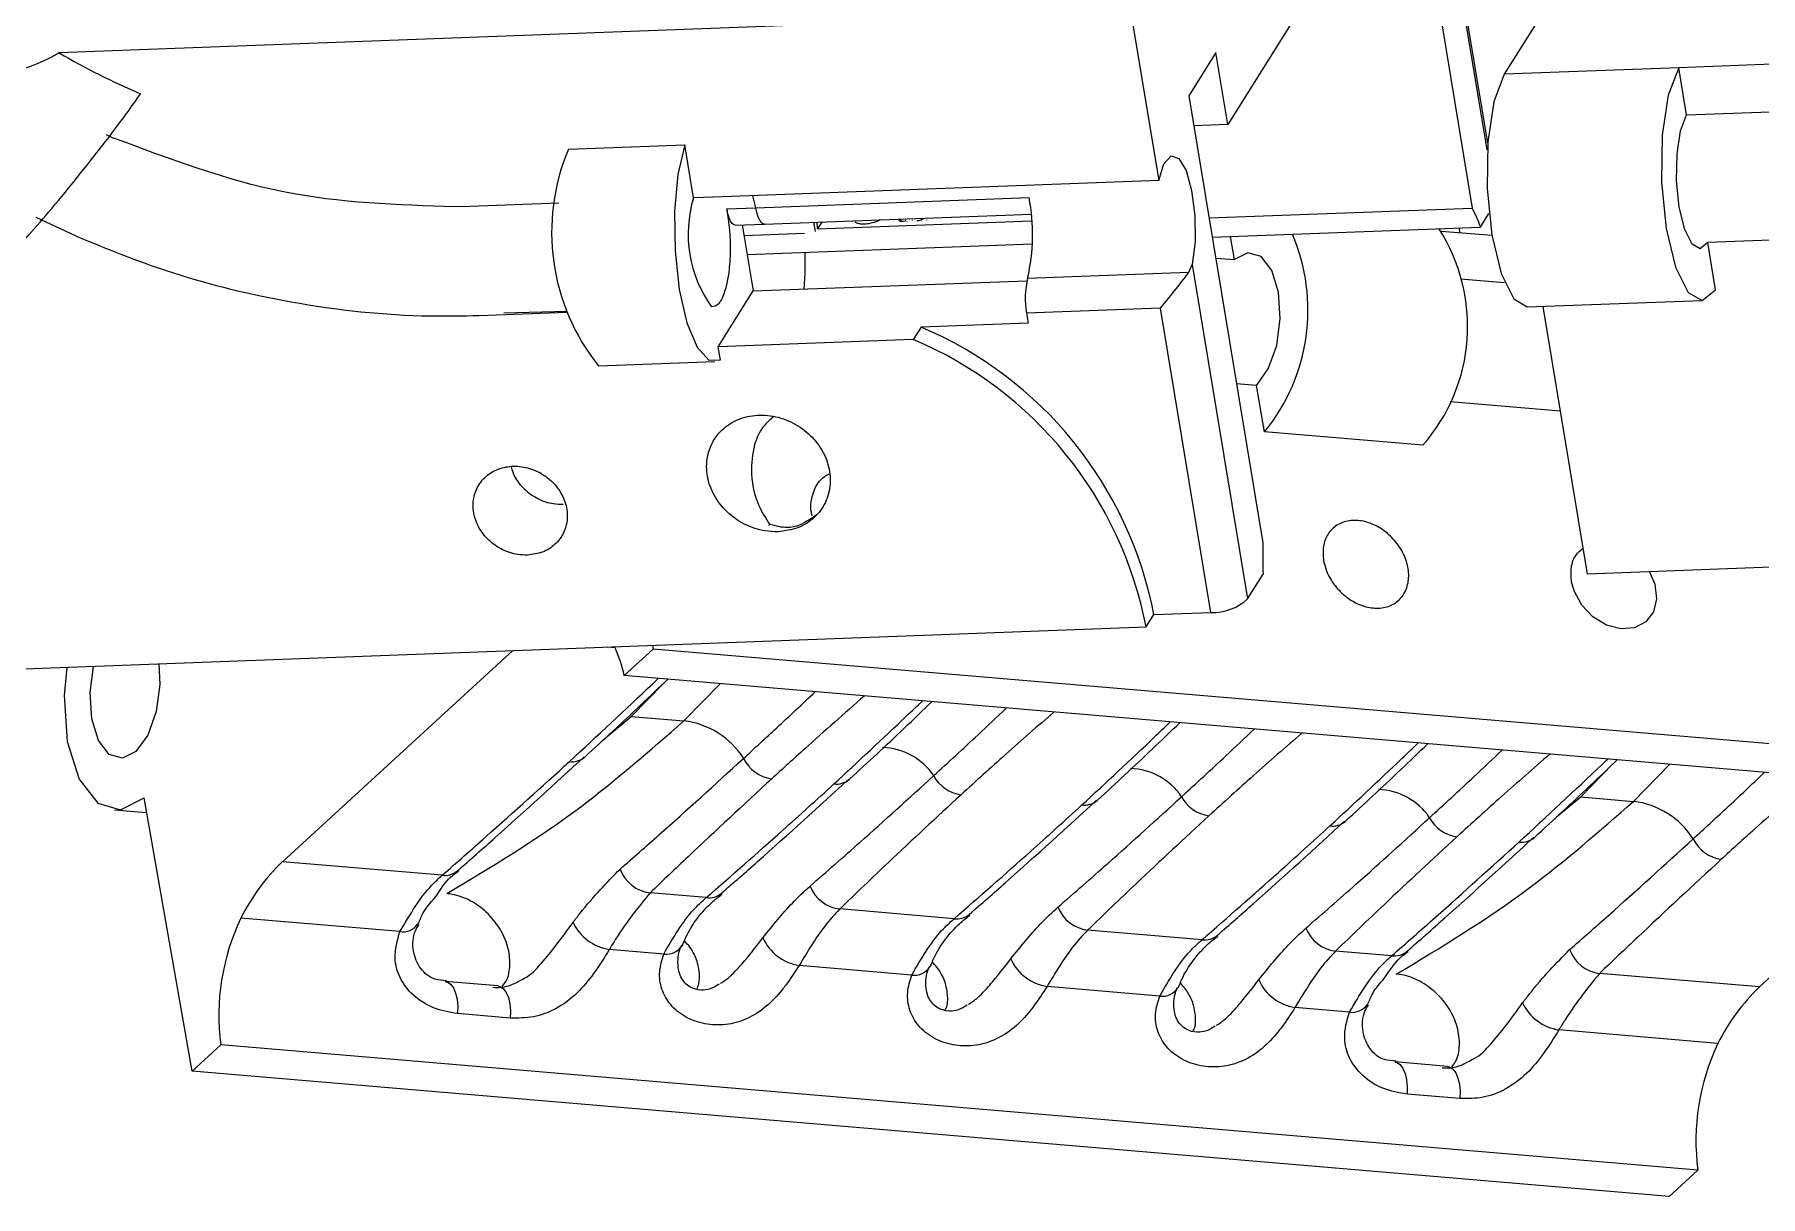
# Model space of a CAD drawing. Header units: millimetres. Extents: x -294 to 2792, y 5 to 1659.
# Drawn here: x 705.41 to 711.08, y 553.85 to 557.67 of the extents above; entities that cross this region are included whole.
import ezdxf

# ---------------------------------------------------------------- set-up
doc = ezdxf.new("R2010")
doc.units = ezdxf.units.MM
doc.layers.get('0').update_dxf_attribs({"lineweight": 18})

msp = doc.modelspace()

# ---------------------------------------------------------------- linework, layer by layer
at = {"color": 7, "linetype": 'Continuous', "lineweight": 25}
for p, q in [((709.8898, 558.5701), (710.1332, 557.1013)), ((710.8429, 558.5075), (710.2383, 557.5412)), ((709.8399, 558.1902), (709.3302, 557.3755)), ((710.1822, 557.2925), (710.0286, 558.2193)), ((710.1837, 557.3153), (710.0337, 558.22)), ((709.0113, 557.7431), (705.4901, 557.6112)), ((709.0113, 557.7431), (709.1027, 557.1919)), ((709.2909, 557.6128), (709.2016, 557.4702)), ((709.3302, 557.3755), (709.2909, 557.6128)), ((712.626, 557.6306), (710.8114, 557.5626)), ((710.8114, 557.5626), (710.2383, 557.5412)), ((710.8371, 557.4075), (710.8114, 557.5626)), ((709.2016, 557.4702), (709.445, 556.0014)), ((710.8371, 557.4075), (712.5787, 557.4728)), ((705.6443, 557.3428), (705.6691, 557.3316)), ((709.3302, 557.3755), (709.218, 557.3713)), ((707.1636, 557.295), (707.5456, 557.3093)), ((707.5746, 557.1347), (707.5456, 557.3093)), ((709.1027, 557.1919), (707.6701, 557.1382)), ((706.8105, 557.106), (706.7907, 557.1054)), ((706.8105, 557.106), (707.1323, 557.1181)), ((707.6701, 557.1382), (707.5746, 557.1347)), ((707.6836, 557.0986), (707.7791, 557.1021)), ((707.7791, 557.1021), (707.7698, 557.142)), ((707.7791, 557.1021), (708.6768, 557.1358)), ((709.2681, 557.0689), (710.1332, 557.1013)), ((705.4141, 557.0711), (705.5423, 557.0108)), ((707.7118, 557.045), (707.8073, 557.0486)), ((707.7344, 557.0458), (707.7703, 556.8289)), ((707.8073, 557.0486), (708.6846, 557.0814)), ((707.9685, 557.0546), (707.9736, 557.0239)), ((707.9781, 557.055), (707.9816, 557.0334)), ((707.9816, 557.0334), (708.6864, 557.0598)), ((707.9816, 557.0334), (707.9985, 557.0557)), ((708.1132, 557.0512), (708.106, 557.055)), ((708.1132, 557.0512), (708.1132, 557.0514)), ((708.1375, 557.0486), (708.1375, 557.0488)), ((708.1706, 557.0548), (708.1706, 557.0549)), ((708.2292, 557.0558), (708.2292, 557.056)), ((708.2332, 557.056), (708.2332, 557.0562)), ((708.2524, 557.0584), (708.2524, 557.0586)), ((708.2552, 557.0635), (708.2552, 557.0637)), ((708.2627, 557.057), (708.2626, 557.0571)), ((708.2704, 557.0578), (708.2627, 557.057)), ((708.2704, 557.0578), (708.2704, 557.058)), ((708.2715, 557.0596), (708.2714, 557.0598)), ((708.2764, 557.0577), (708.2764, 557.0579)), ((708.284, 557.0637), (708.2839, 557.0638)), ((708.2925, 557.0584), (708.2924, 557.0586)), ((708.2934, 557.0599), (708.2934, 557.0601)), ((708.2951, 557.0641), (708.2951, 557.0643)), ((708.299, 557.0586), (708.299, 557.0588)), ((708.3079, 557.059), (708.3079, 557.0592)), ((708.3208, 557.0612), (708.3207, 557.0614)), ((708.3283, 557.0661), (708.3283, 557.0663)), ((708.338, 557.0602), (708.338, 557.0604)), ((708.341, 557.062), (708.3411, 557.0629)), ((708.3411, 557.0631), (708.3411, 557.0629)), ((708.3423, 557.0606), (708.3423, 557.0604)), ((709.2786, 557.0061), (710.1597, 557.0391)), ((710.0928, 557.0195), (710.0899, 557.0365)), ((710.1597, 557.0391), (710.1874, 557.0835)), ((712.5945, 557.051), (710.9066, 556.9877)), ((707.74, 557.0117), (707.9389, 557.0191)), ((707.7504, 556.9488), (708.6877, 556.9839)), ((709.3516, 556.9319), (709.3382, 557.0083)), ((710.1973, 557.0107), (710.0304, 557.0248)), ((710.9324, 556.8326), (710.9066, 556.9877)), ((709.29, 556.9372), (709.3516, 556.9319)), ((708.6721, 556.8711), (709.2021, 556.891)), ((709.2021, 556.891), (709.2129, 556.9157)), ((709.2129, 556.9157), (709.395, 555.817)), ((710.0945, 556.869), (710.239, 556.8567)), ((707.6556, 556.6456), (707.7703, 556.8289)), ((707.7703, 556.8289), (708.6699, 556.8626)), ((706.8698, 556.7484), (707.1576, 556.7592)), ((706.9511, 556.7574), (707.159, 556.7631)), ((709.1083, 556.7729), (708.6689, 556.7564)), ((708.6689, 556.7564), (708.6744, 556.7235)), ((709.274, 555.7727), (709.1083, 556.7729)), ((710.3138, 556.7764), (710.8868, 556.7979)), ((710.3647, 556.7783), (710.5105, 555.8986)), ((708.322, 556.7103), (708.2965, 556.6696)), ((708.6744, 556.7235), (708.322, 556.7103)), ((708.2965, 556.6696), (707.6556, 556.6456)), ((707.6628, 556.6024), (707.6556, 556.6456)), ((707.2626, 556.5825), (707.6447, 556.5969)), ((709.424, 556.5188), (709.3584, 556.5243)), ((709.4508, 556.3661), (709.424, 556.5188)), ((710.4218, 556.4342), (710.0602, 556.4648)), ((709.9708, 556.322), (709.4508, 556.3661)), ((715.8589, 556.099), (710.5105, 555.8986)), ((709.395, 555.817), (709.446, 555.8985)), ((709.0614, 555.7249), (709.0869, 555.7657)), ((709.0869, 555.7657), (709.274, 555.7727)), ((704.3777, 555.5494), (709.0614, 555.7249)), ((706.9813, 555.647), (706.2235, 554.9534)), ((707.3168, 555.6563), (707.2904, 555.6586)), ((707.4418, 555.6515), (707.3471, 555.5649)), ((707.4396, 555.6641), (707.4418, 555.6515)), ((712.2949, 555.2401), (707.4418, 555.6515)), ((712.2002, 555.1534), (707.3471, 555.5649)), ((707.3697, 555.431), (707.4753, 555.5392)), ((707.543, 555.4163), (707.662, 555.5382)), ((707.2905, 555.3651), (707.3697, 555.431)), ((707.3697, 555.431), (707.543, 555.4163)), ((707.2165, 555.2968), (707.2184, 555.2984)), ((708.0857, 555.2233), (708.0878, 555.2251)), ((710.4895, 555.1665), (710.5952, 555.2747)), ((710.6629, 555.1518), (710.7818, 555.2736)), ((710.4103, 555.1006), (710.4895, 555.1665)), ((710.4895, 555.1665), (710.6629, 555.1518)), ((711.7832, 555.1887), (711.0765, 554.5419)), ((705.6724, 555.1238), (705.7777, 555.1148)), ((705.9268, 554.2648), (705.7692, 555.163)), ((708.9003, 555.1543), (708.9024, 555.1561)), ((709.7149, 555.0852), (709.717, 555.087)), ((710.3364, 555.0323), (710.3382, 555.0339)), ((706.7487, 554.9088), (706.2235, 554.9534)), ((707.6161, 554.8353), (707.4315, 554.8509)), ((706.6098, 554.7236), (706.0872, 554.7679)), ((708.4307, 554.7662), (708.0547, 554.7981)), ((706.6686, 554.7495), (706.6694, 554.7512)), ((709.2453, 554.6971), (708.8693, 554.729)), ((707.4768, 554.6501), (707.2977, 554.6652)), ((709.8685, 554.6443), (709.6839, 554.66)), ((708.2914, 554.581), (707.9213, 554.6124)), ((706.9317, 554.5451), (706.7584, 554.5598)), ((706.7584, 554.5598), (706.7621, 554.5592)), ((709.1061, 554.5119), (708.7359, 554.5433)), ((711.0765, 554.5419), (710.5513, 554.5864)), ((709.7892, 554.4866), (709.7883, 554.4848)), ((706.9723, 554.4396), (706.7989, 554.4543)), ((709.7296, 554.4591), (709.5505, 554.4742)), ((710.9402, 554.3564), (710.4175, 554.4007)), ((706.0214, 554.3515), (705.9268, 554.2648)), ((710.8745, 553.94), (706.0214, 554.3515)), ((710.7798, 553.8533), (705.9268, 554.2648)), ((710.0515, 554.2806), (709.8782, 554.2953)), ((709.8782, 554.2953), (709.8819, 554.2947)), ((710.0921, 554.1751), (709.9187, 554.1898)), ((710.8745, 553.94), (710.7798, 553.8533))]:
    msp.add_line(p, q, dxfattribs=at)
for points in [[(710.8114, 557.5626), (710.777, 557.4725), (710.757, 557.3405), (710.7545, 557.1868), (710.7699, 557.0347), (710.8008, 556.9074), (710.8425, 556.8243), (710.8887, 556.798), (710.9324, 556.8326)], [(710.2383, 557.5412), (710.2039, 557.451), (710.1839, 557.319), (710.1815, 557.1653), (710.1969, 557.0132), (710.2278, 556.8859), (710.2695, 556.8028), (710.3138, 556.7764)], [(710.9066, 556.9877), (710.8816, 556.9679), (710.855, 556.983), (710.831, 557.0307), (710.8132, 557.1039), (710.8044, 557.1914), (710.8058, 557.2798), (710.8173, 557.3557), (710.8371, 557.4075)], [(707.5456, 557.3093), (707.5231, 557.2119), (707.512, 557.0913), (707.5136, 556.9605), (707.5277, 556.8336), (707.5528, 556.7243), (707.5861, 556.6442), (707.6242, 556.6021), (707.6628, 556.6024)], [(709.1027, 557.1919), (709.1202, 557.2469), (709.1434, 557.2725), (709.1689, 557.2647), (709.1926, 557.2249), (709.2111, 557.159), (709.2214, 557.0772), (709.2221, 556.9917), (709.2129, 556.9157)], [(707.7118, 557.045), (707.7072, 557.0461), (707.7016, 557.0505), (707.6963, 557.0583), (707.6914, 557.0692), (707.6871, 557.0828), (707.6836, 557.0986)], [(707.8073, 557.0486), (707.8027, 557.0496), (707.7971, 557.0541), (707.7918, 557.0619), (707.7869, 557.0728), (707.7826, 557.0864), (707.7791, 557.1021)], [(707.9398, 556.9559), (707.9403, 556.8876), (707.9367, 556.8351)], [(709.424, 556.5188), (709.463, 556.5726), (709.4904, 556.6497), (709.5023, 556.7384), (709.4967, 556.825), (709.4746, 556.8965), (709.4392, 556.9419), (709.396, 556.9544), (709.3516, 556.9319)], [(710.7152, 555.9062), (710.7331, 555.8652), (710.7386, 555.8173), (710.7283, 555.7744), (710.7032, 555.7413), (710.6662, 555.7219), (710.6216, 555.7182), (710.5743, 555.7307), (710.5296, 555.758), (710.4927, 555.7969), (710.4676, 555.8432), (710.4592, 555.8735)], [(705.5158, 555.5921), (705.5071, 555.4997), (705.5168, 555.349), (705.5554, 555.2247), (705.6169, 555.1457), (705.692, 555.124), (705.7692, 555.163)], [(705.5973, 555.4227), (705.5917, 555.5093), (705.603, 555.5953)], [(705.8179, 555.6034), (705.8207, 555.5353), (705.8088, 555.4467), (705.7814, 555.3696), (705.7424, 555.3157), (705.698, 555.2933), (705.6548, 555.3058), (705.6195, 555.3512), (705.5973, 555.4227)], [(706.7621, 554.5592), (706.7651, 554.5582), (706.776, 554.5511), (706.7854, 554.5387), (706.7928, 554.5217), (706.7976, 554.5012), (706.7997, 554.4782), (706.7989, 554.4543)], [(706.9317, 554.5451), (706.9385, 554.5435), (706.9494, 554.5364), (706.9588, 554.524), (706.9661, 554.507), (706.971, 554.4865), (706.9731, 554.4635), (706.9723, 554.4396)], [(709.8819, 554.2947), (709.8849, 554.2937), (709.8959, 554.2866), (709.9053, 554.2741), (709.9126, 554.2572), (709.9175, 554.2366), (709.9195, 554.2137), (709.9187, 554.1898)], [(710.0515, 554.2806), (710.0583, 554.279), (710.0692, 554.2719), (710.0786, 554.2594), (710.0859, 554.2425), (710.0908, 554.2219), (710.0929, 554.199), (710.0921, 554.1751)]]:
    msp.add_lwpolyline(points, dxfattribs=at)
for centre, radius, start, end in [((706.7508, 559.7846), 2.5126, 239.8822, 246.7185), ((707.8106, 557.0218), 0.7023, 157.1112, 218.7178), ((707.9649, 557.0156), 0.4081, 163.0419, 215.7778), ((708.0563, 557.0145), 0.6323, 346.8859, 11.0549), ((709.8001, 556.9231), 0.3778, 17.8731, 28.144), ((708.9586, 556.7665), 0.6345, 320.8695, 23.1523), ((709.5261, 556.7124), 0.5918, 318.7201, 32.9159), ((708.95, 556.806), 0.2855, 166.8294, 190.0168), ((707.8198, 555.5217), 1.2903, 10.8968, 67.0939), ((707.7943, 555.481), 1.2903, 10.8968, 67.0939), ((710.781, 555.9623), 1.3366, 178.3196, 182.7361), ((709.281, 555.9411), 0.1686, 267.6439, 312.5873), ((706.9245, 555.4755), 0.4319, 11.9366, 24.7439), ((707.5097, 555.1458), 0.2726, 32.7294, 82.9765), ((707.1744, 555.3486), 0.0668, 263.2487, 309.0991), ((707.8473, 555.3449), 0.12, 205.544, 262.3647), ((708.1895, 555.1188), 0.2099, 34.0138, 88.3607), ((708.0437, 555.2756), 0.0671, 263.3304, 308.7853), ((708.4691, 555.292), 0.1195, 207.8672, 262.451), ((709.0041, 555.0497), 0.2099, 34.0138, 88.3607), ((709.2837, 555.2229), 0.1195, 207.8672, 262.451), ((709.8188, 554.9806), 0.2099, 34.0138, 88.3607), ((708.8583, 555.2065), 0.0671, 263.3304, 308.7853), ((710.6295, 554.8812), 0.2726, 32.7294, 82.9765), ((709.6729, 555.1375), 0.0671, 263.3304, 308.7853), ((710.0983, 555.1539), 0.1195, 207.8672, 262.451), ((710.2942, 555.0841), 0.0668, 263.2487, 309.0991), ((710.9671, 555.0804), 0.12, 205.544, 262.3647), ((706.6912, 554.4667), 0.675, 133.8666, 153.5012), ((706.7569, 554.9739), 0.0656, 262.7844, 310.1872), ((707.4461, 554.9702), 0.1202, 199.9747, 263.0167), ((707.6247, 554.899), 0.0643, 262.283, 310.4446), ((708.0689, 554.9172), 0.12, 201.4069, 263.1606), ((706.7531, 554.4494), 0.7382, 154.4409, 187.6241), ((708.4393, 554.8299), 0.0643, 262.283, 310.4446), ((708.8836, 554.8481), 0.12, 201.4069, 263.1606), ((706.6194, 554.7815), 0.0587, 260.6138, 327.0145), ((707.3212, 554.8211), 0.1576, 205.2308, 261.4368), ((709.254, 554.7609), 0.0643, 262.283, 310.4446), ((709.6982, 554.7791), 0.12, 201.4069, 263.1606), ((707.4852, 554.7098), 0.0603, 262.0209, 329.0329), ((707.9463, 554.7687), 0.1583, 204.466, 260.9027), ((709.8767, 554.7094), 0.0656, 262.7844, 310.1872), ((710.5659, 554.7057), 0.1202, 199.9747, 263.0167), ((708.2998, 554.6407), 0.0603, 262.0209, 329.0329), ((708.7609, 554.6996), 0.1583, 204.466, 260.9027), ((709.5755, 554.6305), 0.1583, 204.466, 260.9027), ((711.5443, 554.0553), 0.675, 133.8666, 153.5012), ((709.1144, 554.5716), 0.0603, 262.0209, 329.0329), ((709.7383, 554.5191), 0.0607, 261.7874, 325.5235), ((710.441, 554.5566), 0.1576, 205.2308, 261.4368), ((711.6061, 554.0379), 0.7382, 154.4409, 187.6241)]:
    msp.add_arc(centre, radius, start, end, dxfattribs=at)
msp.add_ellipse((709.1338, 556.8136), major_axis=(0.0842, 0.1031), ratio=0.048376, start_param=4.346131, end_param=5.599104, dxfattribs=at)
for points, knots in [([(705.4901, 557.6112), (705.4853, 557.6083), (705.4545, 557.5899), (705.3617, 557.5514), (705.1757, 557.5023), (704.9297, 557.4667), (704.6994, 557.4637), (704.5676, 557.4857), (704.4952, 557.5115), (704.4543, 557.5363), (704.4456, 557.5619), (704.4422, 557.5719)], [0, 0, 0, 0, 0.019002, 0.121352, 0.283787, 0.51075, 0.739125, 0.889207, 0.932056, 1.039784, 1.109184, 1.109184, 1.109184, 1.109184]), ([(705.3029, 556.9303), (705.3027, 556.929), (705.3019, 556.9226), (705.3285, 556.9464), (705.3805, 557.0009), (705.4553, 557.0869), (705.5426, 557.1927), (705.6324, 557.3063), (705.7077, 557.4059), (705.743, 557.4557), (705.7578, 557.4766)], [0, 0, 0, 0, 0.0251914, 0.1248261, 0.2260414, 0.3299887, 0.436402, 0.5438244, 0.6497187, 0.7262186, 0.7262186, 0.7262186, 0.7262186]), ([(706.7907, 557.1054), (706.6017, 557.1115), (706.2213, 557.1238), (705.8539, 557.2621), (705.6691, 557.3316)], [0, 0, 0, 0, 0.576154, 1.159771, 1.159771, 1.159771, 1.159771]), ([(707.6836, 557.0986), (707.6871, 557.0756), (707.6918, 557.0459), (707.6952, 556.9896), (707.6952, 556.9326), (707.6876, 556.865), (707.6736, 556.8127), (707.6549, 556.78), (707.6408, 556.778), (707.6338, 556.777)], [0, 0, 0, 0, 0.0557273, 0.0718763, 0.1276036, 0.1833309, 0.2390582, 0.2947855, 0.347835, 0.347835, 0.347835, 0.347835]), ([(708.1375, 557.0486), (708.1329, 557.0486), (708.1235, 557.0485), (708.1167, 557.0503), (708.1132, 557.0512)], [0, 0, 0, 0, 0.01224994, 0.02467469, 0.02467469, 0.02467469, 0.02467469]), ([(708.1706, 557.0548), (708.1652, 557.0531), (708.1545, 557.05), (708.1432, 557.0491), (708.1375, 557.0486)], [0, 0, 0, 0, 0.01711759, 0.03384306, 0.03384306, 0.03384306, 0.03384306]), ([(708.1871, 557.0627), (708.1849, 557.0613), (708.1802, 557.0584), (708.1739, 557.056), (708.1706, 557.0548)], [0, 0, 0, 0, 0.00900588, 0.01838934, 0.01838934, 0.01838934, 0.01838934]), ([(708.2524, 557.0584), (708.2519, 557.0588), (708.251, 557.0594), (708.25, 557.061), (708.2507, 557.0624), (708.2511, 557.0634)], [0, 0, 0, 0, 0.00148826, 0.002980638, 0.006218149, 0.006218149, 0.006218149, 0.006218149]), ([(708.2627, 557.057), (708.2606, 557.0569), (708.2574, 557.0569), (708.2542, 557.0576), (708.253, 557.0582), (708.2524, 557.0584)], [0, 0, 0, 0, 0.00534668, 0.00789329, 0.0104956, 0.0104956, 0.0104956, 0.0104956]), ([(708.2552, 557.0635), (708.2549, 557.0627), (708.2544, 557.0616), (708.255, 557.0603), (708.2557, 557.0599), (708.2561, 557.0596)], [0, 0, 0, 0, 0.002486379, 0.00361203, 0.004716737, 0.004716737, 0.004716737, 0.004716737]), ([(708.3208, 557.0612), (708.3188, 557.0607), (708.3146, 557.0594), (708.3102, 557.0592), (708.3079, 557.059)], [0, 0, 0, 0, 0.00632343, 0.01310757, 0.01310757, 0.01310757, 0.01310757]), ([(708.3283, 557.0661), (708.328, 557.0657), (708.3273, 557.0647), (708.3257, 557.0634), (708.3235, 557.0622), (708.3217, 557.0616), (708.3208, 557.0612)], [0, 0, 0, 0, 0.002452024, 0.004732025, 0.00694547, 0.009207154, 0.009207154, 0.009207154, 0.009207154]), ([(705.5423, 557.0108), (705.6316, 556.9741), (705.8626, 556.8793), (706.2554, 556.7825), (706.6121, 556.7435), (706.8165, 556.7474), (706.8698, 556.7484)], [0, 0, 0, 0, 0.285646, 0.738348, 1.203484, 1.367375, 1.367375, 1.367375, 1.367375]), ([(707.8525, 556.0377), (707.8747, 556.0407), (707.9191, 556.0466), (707.9736, 556.0819), (708.0112, 556.1323), (708.0272, 556.194), (708.02, 556.2596), (707.9903, 556.3218), (707.9414, 556.3736), (707.879, 556.4091), (707.81, 556.4244), (707.7422, 556.4177), (707.6832, 556.3897), (707.6398, 556.3437), (707.6167, 556.2848), (707.6166, 556.2196), (707.6396, 556.1555), (707.683, 556.0997), (707.7418, 556.0589), (707.8013, 556.0389), (707.8382, 556.038), (707.8525, 556.0377)], [0, 0, 0, 0, 0.067479, 0.134957, 0.202436, 0.269915, 0.337393, 0.404872, 0.47235, 0.539829, 0.607308, 0.674786, 0.742265, 0.809744, 0.877222, 0.944701, 1.01218, 1.079658, 1.147137, 1.214615, 1.256849, 1.256849, 1.256849, 1.256849]), ([(707.8368, 556.4149), (707.8264, 556.4062), (707.8001, 556.3843), (707.7715, 556.3254), (707.7599, 556.2352), (707.7759, 556.1379), (707.812, 556.0815), (707.8251, 556.0611)], [0, 0, 0, 0, 0.042459, 0.1069801, 0.2030359, 0.3247571, 0.3939865, 0.3939865, 0.3939865, 0.3939865]), ([(707.0291, 555.961), (707.046, 555.9632), (707.0799, 555.9677), (707.1214, 555.9946), (707.15, 556.033), (707.1623, 556.08), (707.1567, 556.13), (707.1341, 556.1774), (707.0969, 556.2169), (707.0493, 556.2439), (706.9967, 556.2556), (706.9451, 556.2504), (706.9002, 556.2292), (706.8671, 556.1941), (706.8495, 556.1492), (706.8494, 556.0995), (706.8669, 556.0507), (706.9, 556.0082), (706.9448, 555.9771), (706.9902, 555.9618), (707.0183, 555.9612), (707.0291, 555.961)], [0, 0, 0, 0, 0.0514123, 0.1028246, 0.1542369, 0.2056492, 0.2570615, 0.3084738, 0.359886, 0.4112983, 0.4627106, 0.5141229, 0.5655352, 0.6169475, 0.6683598, 0.7197721, 0.7711844, 0.8225967, 0.874009, 0.9254213, 0.9575994, 0.9575994, 0.9575994, 0.9575994]), ([(706.9756, 556.2507), (706.9787, 556.24), (706.9867, 556.2131), (707.0177, 556.1756), (707.062, 556.1443), (707.1076, 556.129), (707.1357, 556.1284), (707.1465, 556.1282)], [0, 0, 0, 0, 0.0349278, 0.088596, 0.142193, 0.1956755, 0.2290559, 0.2290559, 0.2290559, 0.2290559]), ([(707.9644, 556.0901), (707.9631, 556.0954), (707.9566, 556.1209), (707.9652, 556.1636), (707.9854, 556.2071), (708.0099, 556.2224), (708.0196, 556.2285)], [0, 0, 0, 0, 0.0145889, 0.0707447, 0.1269006, 0.1636128, 0.1636128, 0.1636128, 0.1636128]), ([(707.9799, 556.0935), (707.9575, 556.0785), (707.9204, 556.0537), (707.8648, 556.0492), (707.8187, 556.065), (707.8219, 556.0603), (707.8229, 556.0588)], [0, 0, 0, 0, 0.0609106, 0.101, 0.1584222, 0.1837367, 0.1837367, 0.1837367, 0.1837367]), ([(709.6446, 555.9426), (709.6433, 555.9586), (709.6407, 555.9907), (709.6571, 556.0317), (709.6865, 556.0614), (709.7272, 556.0764), (709.7741, 556.0749), (709.8221, 556.0573), (709.8657, 556.0253), (709.9, 555.9827), (709.9211, 555.9343), (709.9267, 555.8855), (709.9161, 555.8418), (709.8906, 555.8081), (709.8529, 555.7883), (709.8074, 555.7845), (709.7592, 555.7972), (709.7137, 555.825), (709.6762, 555.8647), (709.6532, 555.9061), (709.647, 555.9325), (709.6446, 555.9426)], [0, 0, 0, 0, 0.048557, 0.097114, 0.145671, 0.194228, 0.242785, 0.2913419, 0.3398989, 0.3884559, 0.4370129, 0.4855699, 0.5341269, 0.5826839, 0.6312408, 0.6797978, 0.7283548, 0.7769118, 0.8254688, 0.8740258, 0.9044168, 0.9044168, 0.9044168, 0.9044168]), ([(710.4592, 555.8735), (710.458, 555.8895), (710.4555, 555.9214), (710.4697, 555.9604), (710.4883, 555.9764), (710.4965, 555.9833)], [0, 0, 0, 0, 0.0449546, 0.0899092, 0.124796, 0.124796, 0.124796, 0.124796]), ([(707.1666, 555.2823), (707.2585, 555.3676), (707.3566, 555.4586), (707.4524, 555.5498), (707.4584, 555.5554)], [0, 0, 0, 0, 0.3749102, 0.3997322, 0.3997322, 0.3997322, 0.3997322]), ([(707.2183, 555.2985), (707.249, 555.3268), (707.3414, 555.4115), (707.4304, 555.4963), (707.4897, 555.5528)], [0, 0, 0, 0, 0.1239415, 0.3719403, 0.3719403, 0.3719403, 0.3719403]), ([(707.739, 555.2931), (707.739, 555.2931), (707.7751, 555.3262), (707.853, 555.3976), (707.9318, 555.4719), (707.9739, 555.5117)], [0, 0, 0, 0, 0.0000078, 0.1492, 0.3208546, 0.3208546, 0.3208546, 0.3208546]), ([(708.1357, 555.498), (708.0701, 555.4402), (707.9674, 555.3497), (707.8675, 555.2588), (707.8313, 555.2259)], [0, 0, 0, 0, 0.2603289, 0.4082287, 0.4082287, 0.4082287, 0.4082287]), ([(708.0359, 555.209), (708.1157, 555.2831), (708.2136, 555.374), (708.3087, 555.4651), (708.3263, 555.4818)], [0, 0, 0, 0, 0.325063, 0.3984568, 0.3984568, 0.3984568, 0.3984568]), ([(708.0876, 555.2253), (708.1173, 555.2525), (708.2095, 555.3371), (708.2978, 555.4218), (708.3576, 555.4792)], [0, 0, 0, 0, 0.1193719, 0.3706512, 0.3706512, 0.3706512, 0.3706512]), ([(708.3635, 555.2362), (708.3635, 555.2362), (708.4118, 555.2805), (708.491, 555.353), (708.5709, 555.429), (708.6018, 555.4585)], [0, 0, 0, 0, 0.0000078, 0.1997326, 0.3259499, 0.3259499, 0.3259499, 0.3259499]), ([(706.7635, 554.8487), (706.9112, 554.937), (707.175, 555.0949), (707.4306, 555.3181), (707.543, 555.4163)], [0, 0, 0, 0, 0.5420413, 0.9681972, 0.9681972, 0.9681972, 0.9681972]), ([(708.7582, 555.4452), (708.7051, 555.3987), (708.6019, 555.3083), (708.5019, 555.2176), (708.4534, 555.1736)], [0, 0, 0, 0, 0.2102975, 0.4083151, 0.4083151, 0.4083151, 0.4083151]), ([(708.8505, 555.1399), (708.9304, 555.2141), (709.0282, 555.3049), (709.1234, 555.396), (709.1409, 555.4128)], [0, 0, 0, 0, 0.325063, 0.3984568, 0.3984568, 0.3984568, 0.3984568]), ([(708.9022, 555.1562), (708.9319, 555.1834), (709.0241, 555.2681), (709.1124, 555.3527), (709.1722, 555.4101)], [0, 0, 0, 0, 0.1193719, 0.3706512, 0.3706512, 0.3706512, 0.3706512]), ([(709.1781, 555.1671), (709.1781, 555.1671), (709.2264, 555.2114), (709.3056, 555.2839), (709.3855, 555.36), (709.4165, 555.3894)], [0, 0, 0, 0, 0.0000078, 0.1997326, 0.3259499, 0.3259499, 0.3259499, 0.3259499]), ([(709.5729, 555.3761), (709.5197, 555.3296), (709.4165, 555.2392), (709.3165, 555.1485), (709.268, 555.1045)], [0, 0, 0, 0, 0.2102975, 0.4083151, 0.4083151, 0.4083151, 0.4083151]), ([(709.6651, 555.0709), (709.745, 555.145), (709.8428, 555.2359), (709.938, 555.3269), (709.9555, 555.3437)], [0, 0, 0, 0, 0.325063, 0.3984568, 0.3984568, 0.3984568, 0.3984568]), ([(709.7169, 555.0871), (709.7466, 555.1144), (709.8387, 555.199), (709.927, 555.2836), (709.9868, 555.341)], [0, 0, 0, 0, 0.1193719, 0.3706512, 0.3706512, 0.3706512, 0.3706512]), ([(706.7487, 554.9088), (706.7968, 554.9512), (706.938, 555.0755), (707.0758, 555.2002), (707.1666, 555.2823)], [0, 0, 0, 0, 0.1911068, 0.5604679, 0.5604679, 0.5604679, 0.5604679]), ([(706.7992, 554.9237), (706.8408, 554.9603), (706.9823, 555.0848), (707.1189, 555.2099), (707.2153, 555.2983)], [0, 0, 0, 0, 0.1647391, 0.5598896, 0.5598896, 0.5598896, 0.5598896]), ([(707.3332, 554.9292), (707.3758, 554.9665), (707.5104, 555.0846), (707.6455, 555.2075), (707.739, 555.2931), (707.739, 555.2931)], [0, 0, 0, 0, 0.1724207, 0.5451462, 0.5451538, 0.5451538, 0.5451538, 0.5451538]), ([(709.9927, 555.098), (709.9927, 555.098), (710.041, 555.1423), (710.1203, 555.2148), (710.2001, 555.2909), (710.2311, 555.3203)], [0, 0, 0, 0, 0.0000078, 0.1997326, 0.3259499, 0.3259499, 0.3259499, 0.3259499]), ([(710.3875, 555.3071), (710.3343, 555.2605), (710.2311, 555.1701), (710.1311, 555.0794), (710.0826, 555.0355)], [0, 0, 0, 0, 0.2102975, 0.4083151, 0.4083151, 0.4083151, 0.4083151]), ([(710.2864, 555.0178), (710.3783, 555.1031), (710.4764, 555.1941), (710.5723, 555.2852), (710.5782, 555.2909)], [0, 0, 0, 0, 0.3749102, 0.3997322, 0.3997322, 0.3997322, 0.3997322]), ([(710.3381, 555.034), (710.3689, 555.0622), (710.4612, 555.147), (710.5502, 555.2317), (710.6095, 555.2883)], [0, 0, 0, 0, 0.1239415, 0.3719403, 0.3719403, 0.3719403, 0.3719403]), ([(707.8313, 555.2259), (707.7393, 555.1406), (707.6045, 555.0157), (707.4731, 554.8906), (707.4315, 554.8509)], [0, 0, 0, 0, 0.3745501, 0.5481796, 0.5481796, 0.5481796, 0.5481796]), ([(707.6664, 554.85), (707.7061, 554.8847), (707.8484, 555.0091), (707.9854, 555.1345), (708.0843, 555.225)], [0, 0, 0, 0, 0.1563103, 0.5615086, 0.5615086, 0.5615086, 0.5615086]), ([(707.9573, 554.8734), (708.012, 554.9211), (708.1468, 555.0386), (708.2822, 555.1617), (708.3635, 555.2362), (708.3635, 555.2362)], [0, 0, 0, 0, 0.2214281, 0.5446474, 0.544655, 0.544655, 0.544655, 0.544655]), ([(710.8588, 555.0286), (710.8588, 555.0286), (710.8949, 555.0617), (710.9729, 555.133), (711.0516, 555.2074), (711.0937, 555.2472)], [0, 0, 0, 0, 0.0000078, 0.1492, 0.3208546, 0.3208546, 0.3208546, 0.3208546]), ([(711.2555, 555.2335), (711.19, 555.1757), (711.0872, 555.0851), (710.9873, 554.9943), (710.9512, 554.9614)], [0, 0, 0, 0, 0.2603289, 0.4082287, 0.4082287, 0.4082287, 0.4082287]), ([(707.6161, 554.8353), (707.7002, 554.9088), (707.8424, 555.0332), (707.9798, 555.158), (708.0359, 555.209)], [0, 0, 0, 0, 0.3324606, 0.5620757, 0.5620757, 0.5620757, 0.5620757]), ([(708.4534, 555.1736), (708.3734, 555.0995), (708.2385, 554.9745), (708.1078, 554.8491), (708.0547, 554.7981)], [0, 0, 0, 0, 0.3247492, 0.5477315, 0.5477315, 0.5477315, 0.5477315]), ([(708.7719, 554.8043), (708.8267, 554.8521), (708.9614, 554.9695), (709.0968, 555.0927), (709.1781, 555.1671), (709.1781, 555.1671)], [0, 0, 0, 0, 0.2214281, 0.5446474, 0.544655, 0.544655, 0.544655, 0.544655]), ([(708.4307, 554.7662), (708.5148, 554.8398), (708.657, 554.9641), (708.7944, 555.0889), (708.8505, 555.1399)], [0, 0, 0, 0, 0.3324606, 0.5620757, 0.5620757, 0.5620757, 0.5620757]), ([(708.4811, 554.7809), (708.5207, 554.8156), (708.663, 554.9401), (708.8001, 555.0655), (708.8989, 555.1559)], [0, 0, 0, 0, 0.1563103, 0.5615086, 0.5615086, 0.5615086, 0.5615086]), ([(709.8833, 554.5841), (710.031, 554.6725), (710.2948, 554.8304), (710.5504, 555.0535), (710.6629, 555.1518)], [0, 0, 0, 0, 0.5420413, 0.9681972, 0.9681972, 0.9681972, 0.9681972]), ([(709.268, 555.1045), (709.188, 555.0304), (709.0531, 554.9054), (708.9225, 554.7801), (708.8693, 554.729)], [0, 0, 0, 0, 0.3247492, 0.5477315, 0.5477315, 0.5477315, 0.5477315]), ([(709.2453, 554.6971), (709.3294, 554.7707), (709.4716, 554.8951), (709.609, 555.0199), (709.6651, 555.0709)], [0, 0, 0, 0, 0.3324606, 0.5620757, 0.5620757, 0.5620757, 0.5620757]), ([(709.2957, 554.7119), (709.3353, 554.7465), (709.4776, 554.871), (709.6147, 554.9964), (709.7136, 555.0869)], [0, 0, 0, 0, 0.1563103, 0.5615086, 0.5615086, 0.5615086, 0.5615086]), ([(709.5865, 554.7353), (709.6413, 554.783), (709.776, 554.9004), (709.9115, 555.0236), (709.9927, 555.098), (709.9927, 555.098)], [0, 0, 0, 0, 0.2214281, 0.5446474, 0.544655, 0.544655, 0.544655, 0.544655]), ([(710.0826, 555.0355), (710.0026, 554.9613), (709.8677, 554.8363), (709.7371, 554.711), (709.6839, 554.66)], [0, 0, 0, 0, 0.3247492, 0.5477315, 0.5477315, 0.5477315, 0.5477315]), ([(709.8685, 554.6443), (709.9166, 554.6867), (710.0578, 554.811), (710.1956, 554.9356), (710.2864, 555.0178)], [0, 0, 0, 0, 0.1911068, 0.5604679, 0.5604679, 0.5604679, 0.5604679]), ([(709.919, 554.6592), (709.9606, 554.6958), (710.1021, 554.8202), (710.2387, 554.9454), (710.3351, 555.0338)], [0, 0, 0, 0, 0.1647391, 0.5598896, 0.5598896, 0.5598896, 0.5598896]), ([(710.453, 554.6646), (710.4956, 554.702), (710.6302, 554.8201), (710.7653, 554.943), (710.8588, 555.0286), (710.8588, 555.0286)], [0, 0, 0, 0, 0.1724207, 0.5451462, 0.5451538, 0.5451538, 0.5451538, 0.5451538]), ([(710.9512, 554.9614), (710.8591, 554.8761), (710.7243, 554.7512), (710.5929, 554.626), (710.5513, 554.5864)], [0, 0, 0, 0, 0.3745501, 0.5481796, 0.5481796, 0.5481796, 0.5481796]), ([(706.6098, 554.7236), (706.6429, 554.7796), (706.6852, 554.8514), (706.7373, 554.8985), (706.7487, 554.9088)], [0, 0, 0, 0, 0.1827302, 0.2339885, 0.2339885, 0.2339885, 0.2339885]), ([(706.7241, 554.8344), (706.7415, 554.8601), (706.7674, 554.8983), (706.7936, 554.9167), (706.8022, 554.9228)], [0, 0, 0, 0, 0.0802847, 0.1196774, 0.1196774, 0.1196774, 0.1196774]), ([(707.1786, 554.7539), (707.1862, 554.764), (707.2389, 554.8333), (707.2897, 554.885), (707.3332, 554.9292)], [0, 0, 0, 0, 0.0338277, 0.2341301, 0.2341301, 0.2341301, 0.2341301]), ([(706.6707, 554.7507), (706.6755, 554.7626), (706.6887, 554.7952), (706.7104, 554.8192), (706.7241, 554.8344)], [0, 0, 0, 0, 0.0367941, 0.1008869, 0.1008869, 0.1008869, 0.1008869]), ([(706.9458, 554.5439), (706.9504, 554.5495), (706.966, 554.5684), (706.9737, 554.6148), (706.9669, 554.6752), (706.9396, 554.7358), (706.8964, 554.7887), (706.8417, 554.8279), (706.7952, 554.8449), (706.7696, 554.8479), (706.7635, 554.8487)], [0, 0, 0, 0, 0.026284, 0.0891475, 0.1520111, 0.2148747, 0.2777383, 0.3406019, 0.4034655, 0.4231654, 0.4231654, 0.4231654, 0.4231654]), ([(707.4315, 554.8509), (707.3942, 554.8053), (707.3504, 554.7516), (707.3046, 554.6765), (707.2977, 554.6652)], [0, 0, 0, 0, 0.1949722, 0.2293857, 0.2293857, 0.2293857, 0.2293857]), ([(707.4768, 554.6501), (707.5076, 554.7031), (707.5495, 554.7753), (707.6022, 554.8227), (707.6161, 554.8353)], [0, 0, 0, 0, 0.1724619, 0.2344035, 0.2344035, 0.2344035, 0.2344035]), ([(707.5382, 554.6784), (707.5418, 554.6874), (707.5632, 554.7413), (707.6162, 554.8068), (707.6566, 554.8384), (707.6681, 554.8474)], [0, 0, 0, 0, 0.027215, 0.1636594, 0.2177707, 0.2177707, 0.2177707, 0.2177707]), ([(707.8022, 554.7031), (707.8345, 554.7435), (707.886, 554.8078), (707.9379, 554.8556), (707.9573, 554.8734)], [0, 0, 0, 0, 0.1447961, 0.2309367, 0.2309367, 0.2309367, 0.2309367]), ([(708.0547, 554.7981), (708.0382, 554.7802), (707.9929, 554.7312), (707.9491, 554.6585), (707.9213, 554.6124)], [0, 0, 0, 0, 0.0837764, 0.2297716, 0.2297716, 0.2297716, 0.2297716]), ([(708.3528, 554.6093), (708.3564, 554.6183), (708.3778, 554.6722), (708.4308, 554.7377), (708.4712, 554.7693), (708.4827, 554.7783)], [0, 0, 0, 0, 0.027215, 0.1636594, 0.2177707, 0.2177707, 0.2177707, 0.2177707]), ([(708.6169, 554.6341), (708.6491, 554.6744), (708.7006, 554.7387), (708.7525, 554.7865), (708.7719, 554.8043)], [0, 0, 0, 0, 0.1447961, 0.2309367, 0.2309367, 0.2309367, 0.2309367]), ([(706.7989, 554.4543), (706.7721, 554.4589), (706.7193, 554.468), (706.6519, 554.5108), (706.6068, 554.5694), (706.5868, 554.6463), (706.6013, 554.6951), (706.6098, 554.7236)], [0, 0, 0, 0, 0.0821098, 0.1611342, 0.2334847, 0.3005865, 0.3946402, 0.3946402, 0.3946402, 0.3946402]), ([(706.7631, 554.5625), (706.7497, 554.5635), (706.7138, 554.5661), (706.6745, 554.6004), (706.6491, 554.6593), (706.6529, 554.7177), (706.6682, 554.741), (706.6725, 554.7476)], [0, 0, 0, 0, 0.0362514, 0.0965844, 0.1607506, 0.2317614, 0.260077, 0.260077, 0.260077, 0.260077]), ([(707.0174, 554.5702), (707.0182, 554.5706), (707.0396, 554.5807), (707.077, 554.6212), (707.1303, 554.6869), (707.1608, 554.7292), (707.1786, 554.7539)], [0, 0, 0, 0, 0.002818, 0.0695175, 0.1428983, 0.2469775, 0.2469775, 0.2469775, 0.2469775]), ([(708.2914, 554.581), (708.3223, 554.6341), (708.3641, 554.7062), (708.4168, 554.7537), (708.4307, 554.7662)], [0, 0, 0, 0, 0.1724619, 0.2344035, 0.2344035, 0.2344035, 0.2344035]), ([(708.8693, 554.729), (708.8528, 554.7111), (708.8075, 554.6621), (708.7637, 554.5895), (708.7359, 554.5433)], [0, 0, 0, 0, 0.0837764, 0.2297716, 0.2297716, 0.2297716, 0.2297716]), ([(709.4315, 554.565), (709.4638, 554.6053), (709.5153, 554.6697), (709.5671, 554.7175), (709.5865, 554.7353)], [0, 0, 0, 0, 0.1447961, 0.2309367, 0.2309367, 0.2309367, 0.2309367]), ([(707.2977, 554.6652), (707.2815, 554.639), (707.2522, 554.5914), (707.1927, 554.5182), (707.1245, 554.4677), (707.0489, 554.4393), (706.9978, 554.4395), (706.9723, 554.4396)], [0, 0, 0, 0, 0.0958218, 0.1740208, 0.2582491, 0.3409151, 0.4233242, 0.4233242, 0.4233242, 0.4233242]), ([(707.6592, 554.5513), (707.6517, 554.5465), (707.6332, 554.5349), (707.604, 554.53), (707.5692, 554.5348), (707.5336, 554.5626), (707.5191, 554.6154), (707.5259, 554.6621), (707.5369, 554.6785), (707.537, 554.6787)], [0, 0, 0, 0, 0.0202759, 0.049715, 0.0872885, 0.1383533, 0.1953262, 0.2619358, 0.2624258, 0.2624258, 0.2624258, 0.2624258]), ([(707.5922, 554.6014), (707.5904, 554.6094), (707.5849, 554.6334), (707.5697, 554.6666), (707.5508, 554.6864), (707.5444, 554.6931)], [0, 0, 0, 0, 0.0260365, 0.0786768, 0.1059993, 0.1059993, 0.1059993, 0.1059993]), ([(707.6636, 554.554), (707.6736, 554.5607), (707.6863, 554.5691), (707.7136, 554.5946), (707.7544, 554.641), (707.7838, 554.6792), (707.8022, 554.7031)], [0, 0, 0, 0, 0.0326245, 0.0414115, 0.1021007, 0.2048017, 0.2048017, 0.2048017, 0.2048017]), ([(709.1061, 554.5119), (709.1369, 554.565), (709.1788, 554.6371), (709.2314, 554.6846), (709.2453, 554.6971)], [0, 0, 0, 0, 0.1724619, 0.2344035, 0.2344035, 0.2344035, 0.2344035]), ([(709.1675, 554.5403), (709.171, 554.5492), (709.1925, 554.6031), (709.2455, 554.6687), (709.2858, 554.7003), (709.2973, 554.7092)], [0, 0, 0, 0, 0.027215, 0.1636594, 0.2177707, 0.2177707, 0.2177707, 0.2177707]), ([(709.6839, 554.66), (709.6674, 554.6421), (709.6222, 554.593), (709.5784, 554.5204), (709.5505, 554.4742)], [0, 0, 0, 0, 0.0837764, 0.2297716, 0.2297716, 0.2297716, 0.2297716]), ([(709.8439, 554.5699), (709.8613, 554.5955), (709.8872, 554.6337), (709.9134, 554.6522), (709.922, 554.6583)], [0, 0, 0, 0, 0.0802847, 0.1196774, 0.1196774, 0.1196774, 0.1196774]), ([(710.2984, 554.4894), (710.306, 554.4994), (710.3587, 554.5688), (710.4095, 554.6205), (710.453, 554.6646)], [0, 0, 0, 0, 0.0338277, 0.2341301, 0.2341301, 0.2341301, 0.2341301]), ([(707.9213, 554.6124), (707.9072, 554.5906), (707.89, 554.564), (707.8541, 554.5173), (707.8136, 554.4741), (707.7498, 554.4337), (707.6804, 554.415), (707.6115, 554.4174), (707.5479, 554.4399), (707.4973, 554.4804), (707.467, 554.5339), (707.4595, 554.5944), (707.4709, 554.6311), (707.4768, 554.6501)], [0, 0, 0, 0, 0.0776859, 0.0952037, 0.1622592, 0.2347605, 0.3051394, 0.3762995, 0.4470966, 0.5140896, 0.5763914, 0.6387009, 0.7050807, 0.7050807, 0.7050807, 0.7050807]), ([(707.5864, 554.5348), (707.5901, 554.5465), (707.5966, 554.5672), (707.5936, 554.5911), (707.5922, 554.6014)], [0, 0, 0, 0, 0.03878169, 0.06847504, 0.06847504, 0.06847504, 0.06847504]), ([(708.4738, 554.4822), (708.4663, 554.4775), (708.4478, 554.4659), (708.4186, 554.4609), (708.3838, 554.4658), (708.3483, 554.4936), (708.3337, 554.5464), (708.3405, 554.593), (708.3515, 554.6095), (708.3516, 554.6096)], [0, 0, 0, 0, 0.0202759, 0.049715, 0.0872885, 0.1383533, 0.1953262, 0.2619358, 0.2624258, 0.2624258, 0.2624258, 0.2624258]), ([(708.401, 554.4657), (708.4022, 554.4678), (708.4102, 554.482), (708.4103, 554.5094), (708.4045, 554.5491), (708.3902, 554.5878), (708.369, 554.6133), (708.3593, 554.6249)], [0, 0, 0, 0, 0.0083461, 0.0585803, 0.0834267, 0.1336609, 0.1756892, 0.1756892, 0.1756892, 0.1756892]), ([(708.4782, 554.4849), (708.4882, 554.4916), (708.5009, 554.5), (708.5282, 554.5255), (708.569, 554.572), (708.5984, 554.6101), (708.6169, 554.6341)], [0, 0, 0, 0, 0.0326245, 0.0414115, 0.1021007, 0.2048017, 0.2048017, 0.2048017, 0.2048017]), ([(709.7296, 554.4591), (709.7627, 554.5151), (709.805, 554.5869), (709.8571, 554.634), (709.8685, 554.6443)], [0, 0, 0, 0, 0.1827302, 0.2339885, 0.2339885, 0.2339885, 0.2339885]), ([(706.9147, 554.5407), (706.9147, 554.5407), (706.9317, 554.5393), (706.9674, 554.542), (707.0007, 554.5608), (707.0174, 554.5702)], [0, 0, 0, 0, 0.0000112, 0.0549626, 0.1102476, 0.1102476, 0.1102476, 0.1102476]), ([(708.7359, 554.5433), (708.7219, 554.5216), (708.7047, 554.4949), (708.6687, 554.4482), (708.6282, 554.405), (708.5644, 554.3646), (708.495, 554.346), (708.4261, 554.3484), (708.3625, 554.3709), (708.3119, 554.4113), (708.2817, 554.4648), (708.2741, 554.5253), (708.2855, 554.562), (708.2914, 554.581)], [0, 0, 0, 0, 0.0776859, 0.0952037, 0.1622592, 0.2347605, 0.3051394, 0.3762995, 0.4470966, 0.5140896, 0.5763914, 0.6387009, 0.7050807, 0.7050807, 0.7050807, 0.7050807]), ([(709.2884, 554.4131), (709.2809, 554.4084), (709.2624, 554.3968), (709.2332, 554.3918), (709.1984, 554.3967), (709.1629, 554.4245), (709.1484, 554.4773), (709.1551, 554.5239), (709.1661, 554.5404), (709.1662, 554.5405)], [0, 0, 0, 0, 0.0202759, 0.049715, 0.0872885, 0.1383533, 0.1953262, 0.2619358, 0.2624258, 0.2624258, 0.2624258, 0.2624258]), ([(709.2156, 554.3967), (709.2168, 554.3987), (709.2248, 554.4129), (709.2249, 554.4403), (709.2191, 554.48), (709.2048, 554.5187), (709.1836, 554.5442), (709.174, 554.5558)], [0, 0, 0, 0, 0.0083461, 0.0585803, 0.0834267, 0.1336609, 0.1756892, 0.1756892, 0.1756892, 0.1756892]), ([(709.2928, 554.4159), (709.3028, 554.4225), (709.3155, 554.431), (709.3428, 554.4564), (709.3837, 554.5029), (709.413, 554.541), (709.4315, 554.565)], [0, 0, 0, 0, 0.0326245, 0.0414115, 0.1021007, 0.2048017, 0.2048017, 0.2048017, 0.2048017]), ([(709.7905, 554.4862), (709.7953, 554.4981), (709.8085, 554.5307), (709.8302, 554.5547), (709.8439, 554.5699)], [0, 0, 0, 0, 0.0367701, 0.1008624, 0.1008624, 0.1008624, 0.1008624]), ([(710.0656, 554.2793), (710.0702, 554.2849), (710.0858, 554.3039), (710.0935, 554.3502), (710.0867, 554.4107), (710.0595, 554.4713), (710.0162, 554.5241), (709.9615, 554.5634), (709.915, 554.5804), (709.8894, 554.5834), (709.8833, 554.5841)], [0, 0, 0, 0, 0.026284, 0.0891475, 0.1520111, 0.2148747, 0.2777383, 0.3406019, 0.4034655, 0.4231654, 0.4231654, 0.4231654, 0.4231654]), ([(710.5513, 554.5864), (710.5141, 554.5408), (710.4702, 554.487), (710.4244, 554.412), (710.4175, 554.4007)], [0, 0, 0, 0, 0.1949722, 0.2293857, 0.2293857, 0.2293857, 0.2293857]), ([(709.5505, 554.4742), (709.5365, 554.4525), (709.5193, 554.4258), (709.4833, 554.3791), (709.4429, 554.3359), (709.379, 554.2955), (709.3096, 554.2769), (709.2407, 554.2793), (709.1771, 554.3018), (709.1265, 554.3422), (709.0963, 554.3958), (709.0887, 554.4563), (709.1002, 554.493), (709.1061, 554.5119)], [0, 0, 0, 0, 0.0776859, 0.0952037, 0.1622592, 0.2347605, 0.3051394, 0.3762995, 0.4470966, 0.5140896, 0.5763914, 0.6387009, 0.7050807, 0.7050807, 0.7050807, 0.7050807]), ([(710.1372, 554.3057), (710.138, 554.3061), (710.1594, 554.3161), (710.1968, 554.3566), (710.2501, 554.4224), (710.2806, 554.4646), (710.2984, 554.4894)], [0, 0, 0, 0, 0.002818, 0.0695175, 0.1428983, 0.2469775, 0.2469775, 0.2469775, 0.2469775]), ([(709.9187, 554.1898), (709.8919, 554.1944), (709.8391, 554.2035), (709.7717, 554.2463), (709.7267, 554.3049), (709.7066, 554.3818), (709.7212, 554.4306), (709.7296, 554.4591)], [0, 0, 0, 0, 0.0821098, 0.1611342, 0.2334847, 0.3005865, 0.3946402, 0.3946402, 0.3946402, 0.3946402]), ([(709.8829, 554.2979), (709.8695, 554.2989), (709.8337, 554.3016), (709.7943, 554.3359), (709.7689, 554.3948), (709.7727, 554.4532), (709.788, 554.4765), (709.7924, 554.4832)], [0, 0, 0, 0, 0.0362486, 0.0965772, 0.1607385, 0.2317439, 0.2602059, 0.2602059, 0.2602059, 0.2602059]), ([(710.4175, 554.4007), (710.4014, 554.3745), (710.372, 554.3269), (710.3125, 554.2537), (710.2444, 554.2032), (710.1687, 554.1748), (710.1176, 554.175), (710.0921, 554.1751)], [0, 0, 0, 0, 0.0958218, 0.1740208, 0.2582491, 0.3409151, 0.4233242, 0.4233242, 0.4233242, 0.4233242]), ([(710.0345, 554.2762), (710.0345, 554.2762), (710.0515, 554.2747), (710.0872, 554.2775), (710.1205, 554.2963), (710.1372, 554.3057)], [0, 0, 0, 0, 0.0000112, 0.0549626, 0.1102476, 0.1102476, 0.1102476, 0.1102476])]:
    msp.add_open_spline(points, degree=3, knots=knots, dxfattribs=at)

doc.saveas('drawing.dxf')
